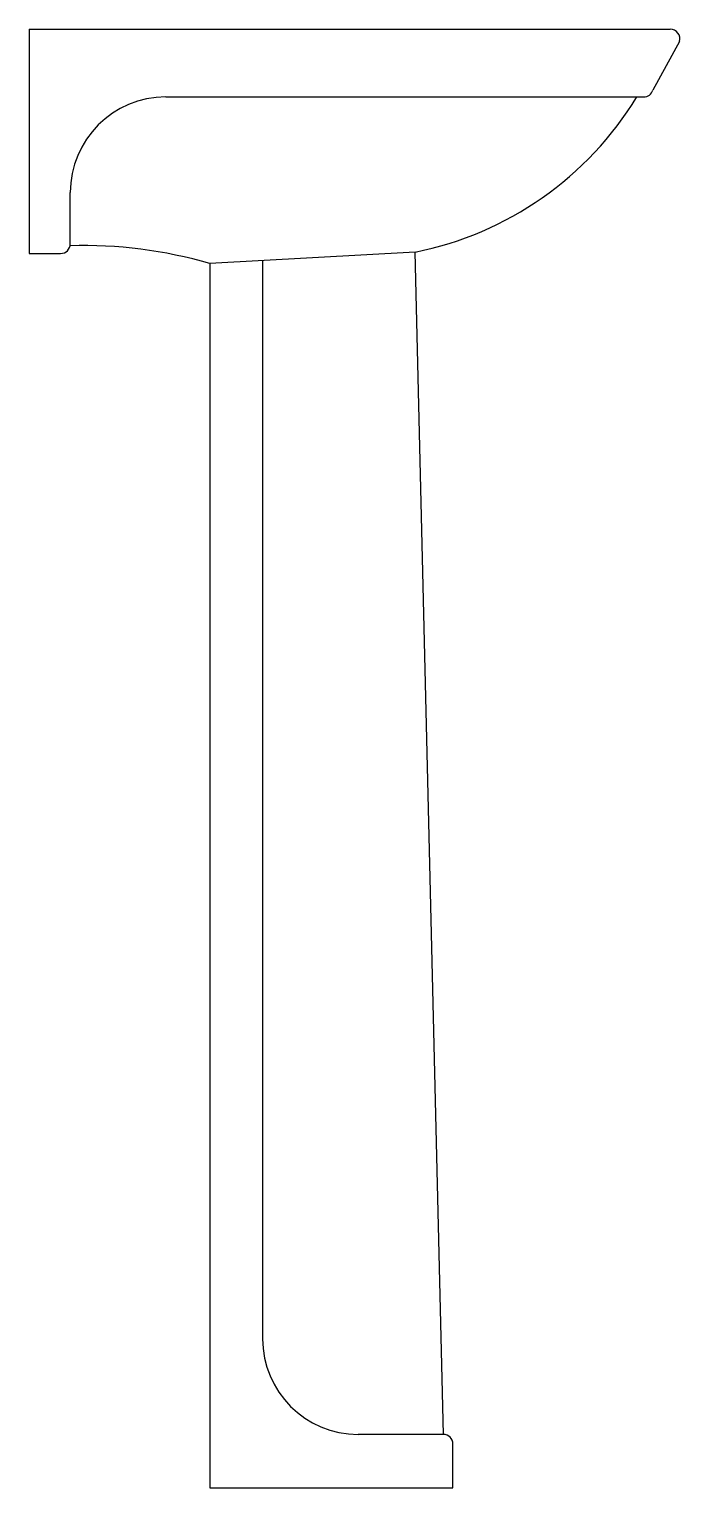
# Model space of a CAD drawing. Header units: millimetres. Extents: x 20.187 to 20.562, y -8.582 to -7.742.
import ezdxf

# ---------------------------------------------------------------- set-up
doc = ezdxf.new("R2010")
doc.units = ezdxf.units.MM
doc.header["$LTSCALE"] = 10

msp = doc.modelspace()

# ---------------------------------------------------------------- linework, layer by layer
for p, q in [((20.18699, -7.74152), (20.18699, -7.87071)), ((20.18699, -7.74152), (20.55648, -7.74152)), ((20.56176, -7.74862), (20.54645, -7.77665)), ((20.26575, -7.78057), (20.54118, -7.78057)), ((20.21066, -7.8652), (20.21066, -7.83566)), ((20.18699, -7.87071), (20.20515, -7.87071)), ((20.40938, -7.86992), (20.29121, -7.87651)), ((20.4257, -8.55074), (20.40938, -7.86992)), ((20.29121, -7.87651), (20.29121, -8.58152)), ((20.32152, -7.87482), (20.32152, -8.49566)), ((20.4257, -8.55074), (20.37661, -8.55074)), ((20.43121, -8.58152), (20.43121, -8.55625)), ((20.29121, -8.58152), (20.43121, -8.58152))]:
    msp.add_line(p, q)
for centre, radius, start, end in [((20.55648, -7.74703), 0.00551, 343.28754, 90), ((20.54118, -7.77506), 0.00551, 270, 343.28754), ((20.26575, -7.83566), 0.05509, 90, 180), ((20.37121, -7.67921), 0.19449, 281.31801, 328.59103), ((20.20515, -7.8652), 0.00551, 270, 0), ((20.21855, -8.12644), 0.26028, 73.78999, 91.73608), ((20.37661, -8.49566), 0.05509, 180, 270), ((20.4257, -8.55625), 0.00551, 0, 90)]:
    msp.add_arc(centre, radius, start, end)

doc.saveas('drawing.dxf')
